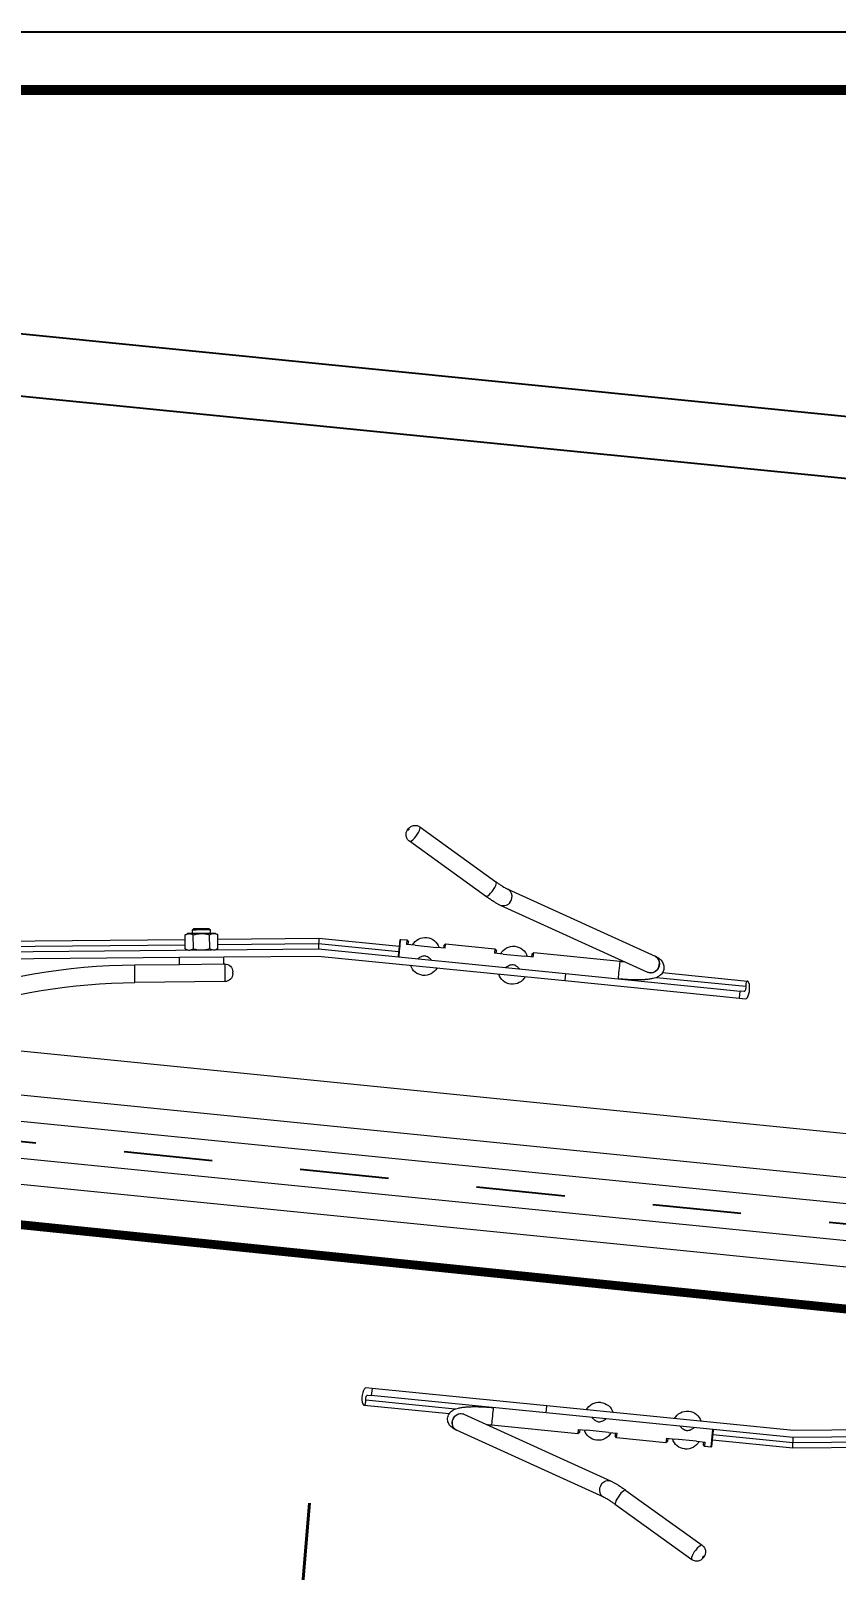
# Model space of a CAD drawing. Header units: millimetres. Extents: x -37020 to 35906, y -101 to 52234.
# Drawn here: x -40.204 to -39.295, y 323.719 to 325.458 of the extents above; entities that cross this region are included whole.
import ezdxf

# ---------------------------------------------------------------- set-up
doc = ezdxf.new("R2010")
doc.units = ezdxf.units.MM
doc.header["$PDMODE"] = 35
doc.header["$PDSIZE"] = 1
for name, pattern in [('CENTROX2', [101.6, 63.5, -12.7, 12.7, -12.7]), ('DASHED2', [0.375, 0.25, -0.125]), ('TRAZO_Y_PUNTO2', [12.7, 6.35, -3.175, 0, -3.175])]:
    doc.linetypes.add(name, pattern=pattern)
for name, color, linetype in [('Catenaria', 2, 'Continuous'), ('Eje unifilar', 4, 'CENTROX2'), ('M0_EQUIPOS', 2, 'Continuous'), ('ME-RIELES', 240, 'TRAZO_Y_PUNTO2'), ('R10', 240, 'Continuous'), ('R11', 240, 'Continuous'), ('unifilar VIAS Ppales', 5, 'DASHED2')]:
    doc.layers.add(name, color=color, linetype=linetype)
doc.styles.add('Romans', font='romans.shx', dxfattribs={"width": 0.8})
doc.styles.add('Romans PF', font='romans.shx', dxfattribs={"width": 0.8})
doc.styles.get("Standard").update_dxf_attribs({"font": 'arial.ttf'})
doc.dimstyles.get("Standard").update_dxf_attribs({"dimtxt": 0.18, "dimasz": 0.18, "dimexe": 0.18, "dimexo": 0.0625, "dimgap": 0.09, "dimtad": 0, "dimtih": 1, "dimtoh": 1, "dimdec": 4, "dimzin": 0, "dimdsep": 46, "dimtxsty": 'Standard', "dimcen": 0.09, "dimadec": 0, "dimazin": 0, "dimtfac": 1, "dimtdec": 4, "dimtofl": 0, "dimtmove": 0, "dimatfit": 3, "dimfxl": 1, "dimtolj": 1, "dimtzin": 0, "dimarcsym": 0})

# ---------------------------------------------------------------- blocks, each defined once
blk = doc.blocks.new('enlace tol')
at = {"layer": 'Eje unifilar'}
blk.add_line((-7125.4, -43306.6, -11480), (6097.6, -44628.9, -11480), dxfattribs=at)
blk = doc.blocks.new('A$C3C3C2E3F')
at = {"layer": 'M0_EQUIPOS', "color": 1, "linetype": 'Continuous', "lineweight": 15}
for p, q in [((-68.95, -994.08), (-123.95, -1497.18)), ((-10.45, -999.3), (-10.45, -2289.3)), ((10.55, -2289.3), (10.55, -999.3)), ((50.05, -2028.71), (50.05, -1151.08)), ((25.05, -1170.38), (25.05, -2065.86)), ((-24.95, -2118.22), (-24.95, -1222.73)), ((-49.95, -1259.88), (-49.95, -2137.52)), ((-123.75, -1440.12), (-129.95, -1496.85)), ((-120.77, -1440.45), (-126.95, -1497.02)), ((-114.16, -1444.45), (-119.95, -1497.4)), ((-129.95, -1496.85), (-129.95, -1542.4)), ((-126.95, -1497.02), (-126.95, -1542.4)), ((-123.95, -1497.18), (-123.95, -1637.4)), ((-119.95, -1497.4), (-119.95, -1637.4)), ((-198.26, -1547.25), (-171.64, -1593.18)), ((-162.99, -1588.16), (-189.6, -1542.23)), ((-133.95, -1542.9), (-133.95, -1546.4)), ((-123.95, -1542.9), (-133.95, -1542.9)), ((-133.95, -1546.4), (-132.95, -1547.4)), ((-133.95, -1546.4), (-131.45, -1546.4)), ((-133.45, -1542.4), (-124.52, -1542.4)), ((-131.45, -1547.4), (-132.95, -1547.4)), ((-131.45, -1551.27), (-131.45, -1546.4)), ((-124.52, -1542.4), (-124.45, -1542.4)), ((-131.45, -1551.27), (-131.45, -1563.52)), ((120.05, -1552.01), (120.05, -1548.59)), ((120.05, -1651.2), (120.05, -1552.01)), ((120.05, -1552.01), (124.05, -1552.01)), ((124.05, -1549.78), (124.05, -1552.01)), ((124.05, -1651.2), (124.05, -1552.01)), ((127.05, -1599.81), (127.05, -1549.19)), ((130.05, -1596.78), (130.05, -1548.59)), ((-136.45, -1557.32), (-136.45, -1557.48)), ((-131.45, -1568.4), (-131.45, -1563.52)), ((-114.95, -1557.48), (-114.95, -1557.32)), ((-132.95, -1567.4), (-133.95, -1568.4)), ((-133.95, -1568.4), (-133.95, -1596.4)), ((-131.45, -1568.4), (-133.95, -1568.4)), ((-132.95, -1567.4), (-131.45, -1567.4)), ((-129.27, -1683.6), (-158.64, -1597.04)), ((-133.95, -1596.4), (-132.95, -1597.4)), ((-133.95, -1596.4), (-131.45, -1596.4)), ((-131.45, -1597.4), (-132.95, -1597.4)), ((-131.45, -1601.27), (-131.45, -1596.4)), ((-168.11, -1600.25), (-138.74, -1686.81)), ((-136.45, -1607.32), (-136.45, -1607.48)), ((-131.45, -1601.27), (-131.45, -1613.52)), ((-114.95, -1607.48), (-114.95, -1607.32)), ((129.37, -1605), (158.74, -1691.56)), ((168.21, -1688.35), (138.84, -1601.79)), ((-132.95, -1617.4), (-133.95, -1618.4)), ((-132.95, -1617.4), (-131.45, -1617.4)), ((-131.45, -1618.4), (-131.45, -1613.52)), ((-133.95, -1618.4), (-133.95, -1667.4)), ((-131.45, -1618.4), (-133.95, -1618.4)), ((134.05, -1670.2), (134.05, -1621.2)), ((-123.95, -1637.4), (-123.95, -1736.58)), ((-123.95, -1637.4), (-119.95, -1637.4)), ((-119.95, -1637.4), (-119.95, -1736.58)), ((124.05, -1651.2), (120.05, -1651.2)), ((120.05, -1791.2), (120.05, -1651.2)), ((124.05, -1791.42), (124.05, -1651.2)), ((131.55, -1670.2), (134.05, -1670.2)), ((131.55, -1670.2), (131.55, -1675.07)), ((133.05, -1671.2), (131.55, -1671.2)), ((131.55, -1687.32), (131.55, -1675.07)), ((133.05, -1671.2), (134.05, -1670.2)), ((115.05, -1681.12), (115.05, -1681.28)), ((136.55, -1681.28), (136.55, -1681.12)), ((-129.95, -1691.82), (-129.95, -1740)), ((-126.95, -1688.79), (-126.95, -1739.41)), ((131.55, -1687.32), (131.55, -1692.2)), ((131.55, -1691.2), (133.05, -1691.2)), ((134.05, -1692.2), (131.55, -1692.2)), ((134.05, -1692.2), (133.05, -1691.2)), ((134.05, -1720.2), (134.05, -1692.2)), ((198.35, -1741.35), (171.74, -1695.42)), ((163.09, -1700.43), (189.7, -1746.36)), ((131.55, -1720.2), (134.05, -1720.2)), ((131.55, -1720.2), (131.55, -1725.07)), ((133.05, -1721.2), (131.55, -1721.2)), ((133.05, -1721.2), (134.05, -1720.2)), ((131.55, -1737.32), (131.55, -1725.07)), ((-119.95, -1736.58), (-123.95, -1736.58)), ((-123.95, -1738.82), (-123.95, -1736.58)), ((-119.95, -1736.58), (-119.95, -1740)), ((115.05, -1731.12), (115.05, -1731.28)), ((131.55, -1737.32), (131.55, -1742.2)), ((136.55, -1731.28), (136.55, -1731.12)), ((124.62, -1746.2), (124.55, -1746.2)), ((133.55, -1746.2), (124.62, -1746.2)), ((127.05, -1791.58), (127.05, -1746.2)), ((130.05, -1791.74), (130.05, -1746.2)), ((131.55, -1741.2), (133.05, -1741.2)), ((134.05, -1742.2), (131.55, -1742.2)), ((134.05, -1742.2), (133.05, -1741.2)), ((134.05, -1745.7), (134.05, -1742.2)), ((114.26, -1844.15), (120.05, -1791.2)), ((69.05, -2294.52), (124.05, -1791.42)), ((120.86, -1848.15), (127.05, -1791.58)), ((123.84, -1848.47), (130.05, -1791.74)), ((100.4, -1842.13), (94.88, -1892.57)), ((110.28, -1843.71), (110.34, -1843.21)), ((107.57, -1868.56), (110.28, -1843.71)), ((110.28, -1843.71), (114.26, -1844.15)), ((111.54, -1869), (114.26, -1844.15)), ((118.59, -1847.9), (117.75, -1849.05)), ((118.59, -1847.9), (126.42, -1848.76)), ((126.99, -1850.06), (126.42, -1848.76)), ((118.09, -1852.49), (125.91, -1853.35)), ((128.85, -1853.29), (126.66, -1853.05)), ((129.3, -1853.84), (128.85, -1853.29)), ((75.12, -2202.18), (111.54, -1869)), ((81.72, -2206.18), (118.86, -1866.51)), ((84.7, -2206.51), (121.84, -1866.84)), ((104.82, -1893.66), (107.57, -1868.56)), ((107.57, -1868.56), (111.54, -1869)), ((116.01, -1864.96), (116.58, -1866.27)), ((116.58, -1866.27), (124.41, -1867.12)), ((117.09, -1861.67), (124.91, -1862.53)), ((124.41, -1867.12), (125.25, -1865.97)), ((125.58, -1862.99), (127.77, -1863.23)), ((127.77, -1863.23), (128.32, -1862.78))]:
    blk.add_line(p, q, dxfattribs=at)
at = {"layer": 'M0_EQUIPOS', "color": 1, "linetype": 'Continuous', "lineweight": 15, "flags": 128}
for points in [[(-129.95, -1496.85), (-129.92, -1496.86), (-129.81, -1496.86), (-129.64, -1496.87), (-129.4, -1496.88), (-129.11, -1496.9), (-128.78, -1496.92), (-128.42, -1496.94), (-128.05, -1496.96), (-127.67, -1496.98), (-127.3, -1497), (-126.95, -1497.02)], [(-126.95, -1497.02), (-126.61, -1497.04), (-126.24, -1497.06), (-125.86, -1497.08), (-125.48, -1497.1), (-125.12, -1497.12), (-124.79, -1497.13), (-124.51, -1497.15), (-124.27, -1497.16), (-124.1, -1497.17), (-123.99, -1497.18), (-123.95, -1497.18)], [(-192.63, -1545.66), (-193.8, -1546.34), (-194.99, -1546.9), (-196.1, -1547.31), (-197.05, -1547.52), (-197.77, -1547.53), (-198.2, -1547.33), (-198.26, -1547.25)], [(-195.96, -1541.11), (-195.81, -1541), (-195.7, -1540.89), (-195.65, -1540.81), (-195.67, -1540.75), (-195.75, -1540.74), (-195.88, -1540.77), (-196.05, -1540.83), (-196.22, -1540.93), (-196.37, -1541.03), (-196.48, -1541.14), (-196.53, -1541.23), (-196.51, -1541.28), (-196.43, -1541.3), (-196.29, -1541.27), (-196.13, -1541.2), (-195.96, -1541.11)], [(-189.6, -1542.23), (-189.56, -1542.33), (-189.61, -1542.81), (-189.98, -1543.43), (-190.64, -1544.15), (-191.54, -1544.91), (-192.63, -1545.66)], [(120.05, -1548.59), (120.25, -1548.11), (120.84, -1547.67), (121.77, -1547.3), (122.97, -1547.04), (124.34, -1546.9), (125.76, -1546.9), (127.12, -1547.04), (128.32, -1547.3), (129.25, -1547.67), (129.84, -1548.11), (130.05, -1548.59)], [(127.05, -1549.19), (126.56, -1549.12), (126.05, -1549.09), (125.53, -1549.12), (125.05, -1549.19), (124.63, -1549.29), (124.32, -1549.44), (124.12, -1549.6), (124.05, -1549.78)], [(130.05, -1548.59), (129.98, -1548.77), (129.78, -1548.93), (129.46, -1549.08), (129.05, -1549.19), (128.56, -1549.25), (128.05, -1549.28), (127.53, -1549.25), (127.05, -1549.19)], [(-162.99, -1588.16), (-162.95, -1588.26), (-163, -1588.74), (-163.37, -1589.36), (-164.03, -1590.07), (-164.93, -1590.84), (-166.01, -1591.59)], [(-166.01, -1591.59), (-167.19, -1592.27), (-168.38, -1592.83), (-169.49, -1593.23), (-170.44, -1593.45), (-171.15, -1593.45), (-171.59, -1593.25), (-171.64, -1593.18)], [(138.84, -1601.79), (138.78, -1601.62), (138.17, -1600.59), (137.27, -1599.76), (136.12, -1599.2), (134.83, -1598.95), (133.49, -1599.04), (132.19, -1599.44), (131.03, -1600.14), (130.1, -1601.08), (129.47, -1602.19), (129.18, -1603.39)], [(131.48, -1599.82), (132.71, -1599.24), (134.04, -1598.96), (135.38, -1599.02), (136.62, -1599.39), (137.67, -1600.07), (138.46, -1600.99), (138.84, -1601.79)], [(-160.76, -1602.22), (-161.99, -1602.8), (-163.32, -1603.07), (-164.65, -1603.02), (-165.89, -1602.64), (-166.95, -1601.97), (-167.74, -1601.05), (-168.11, -1600.26)], [(129.18, -1603.39), (129.25, -1604.6), (129.37, -1605)], [(124.05, -1621.2), (124.12, -1621.2), (124.54, -1621.2), (125.29, -1621.2), (126.32, -1621.2), (127.55, -1621.2), (128.9, -1621.2), (130.25, -1621.2), (131.51, -1621.2), (132.6, -1621.2), (133.42, -1621.2), (133.91, -1621.2), (134.05, -1621.2)], [(-123.95, -1667.4), (-124.03, -1667.4), (-124.45, -1667.4), (-125.2, -1667.4), (-126.23, -1667.4), (-127.46, -1667.4), (-128.8, -1667.4), (-130.15, -1667.4), (-131.42, -1667.4), (-132.5, -1667.4), (-133.32, -1667.4), (-133.81, -1667.4), (-133.95, -1667.4)], [(-138.74, -1686.81), (-138.68, -1686.98), (-138.08, -1688.01), (-137.17, -1688.84), (-136.03, -1689.4), (-134.74, -1689.64), (-133.39, -1689.56), (-132.09, -1689.15), (-130.94, -1688.46), (-130.01, -1687.52), (-129.37, -1686.4), (-129.08, -1685.2)], [(-131.39, -1688.78), (-132.62, -1689.36), (-133.95, -1689.63), (-135.28, -1689.58), (-136.52, -1689.2), (-137.58, -1688.53), (-138.37, -1687.61), (-138.74, -1686.81)], [(-129.08, -1685.2), (-129.16, -1684), (-129.27, -1683.59)], [(160.86, -1686.38), (162.08, -1685.8), (163.41, -1685.52), (164.75, -1685.58), (165.99, -1685.96), (167.04, -1686.63), (167.83, -1687.55), (168.2, -1688.33)], [(166.11, -1697.01), (167.29, -1696.33), (168.47, -1695.77), (169.58, -1695.36), (170.53, -1695.15), (171.25, -1695.14), (171.68, -1695.34), (171.74, -1695.42)], [(163.09, -1700.43), (163.05, -1700.34), (163.09, -1699.86), (163.46, -1699.24), (164.12, -1698.52), (165.03, -1697.76), (166.11, -1697.01)], [(-126.95, -1739.41), (-126.47, -1739.48), (-125.95, -1739.5), (-125.44, -1739.48), (-124.95, -1739.41), (-124.54, -1739.3), (-124.22, -1739.16), (-124.02, -1739), (-123.95, -1738.82)], [(-129.95, -1740), (-129.88, -1739.83), (-129.68, -1739.66), (-129.37, -1739.52), (-128.95, -1739.41), (-128.47, -1739.34), (-127.95, -1739.32), (-127.43, -1739.34), (-126.95, -1739.41)], [(-119.95, -1740), (-120.16, -1740.49), (-120.75, -1740.93), (-121.68, -1741.3), (-122.88, -1741.56), (-124.24, -1741.7), (-125.66, -1741.7), (-127.03, -1741.56), (-128.23, -1741.3), (-129.16, -1740.93), (-129.75, -1740.49), (-129.95, -1740)], [(124.05, -1745.7), (124.12, -1745.7), (124.54, -1745.7), (125.29, -1745.7), (126.32, -1745.7), (127.55, -1745.7), (128.9, -1745.7), (130.25, -1745.7), (131.51, -1745.7), (132.6, -1745.7), (133.42, -1745.7), (133.91, -1745.7), (134.05, -1745.7)], [(189.7, -1746.36), (189.66, -1746.27), (189.71, -1745.79), (190.07, -1745.17), (190.73, -1744.45), (191.64, -1743.69), (192.72, -1742.94)], [(192.72, -1742.94), (193.9, -1742.26), (195.09, -1741.69), (196.2, -1741.29), (197.15, -1741.08), (197.86, -1741.07), (198.29, -1741.27), (198.35, -1741.35)], [(196.05, -1747.49), (195.9, -1747.6), (195.79, -1747.7), (195.75, -1747.79), (195.76, -1747.85), (195.85, -1747.86), (195.98, -1747.83), (196.14, -1747.77), (196.31, -1747.67), (196.46, -1747.56), (196.57, -1747.46), (196.62, -1747.37), (196.6, -1747.31), (196.52, -1747.3), (196.39, -1747.33), (196.22, -1747.39), (196.05, -1747.49)], [(127.05, -1791.58), (126.7, -1791.56), (126.33, -1791.54), (125.95, -1791.52), (125.58, -1791.5), (125.22, -1791.48), (124.89, -1791.46), (124.6, -1791.45), (124.36, -1791.43), (124.19, -1791.42), (124.08, -1791.42), (124.05, -1791.42)], [(130.05, -1791.74), (130.02, -1791.74), (129.93, -1791.74), (129.78, -1791.73), (129.58, -1791.72), (129.33, -1791.7), (129.05, -1791.69), (128.73, -1791.67), (128.39, -1791.65), (128.05, -1791.63), (127.7, -1791.62), (127.36, -1791.6), (127.05, -1791.58)], [(110.34, -1843.21), (110.29, -1843.21), (109.93, -1843.17), (109.22, -1843.09), (108.23, -1842.98), (107.03, -1842.85), (105.71, -1842.71), (104.36, -1842.56), (103.08, -1842.42), (101.97, -1842.3), (101.12, -1842.21), (100.58, -1842.15), (100.4, -1842.13)], [(105.36, -1838.14), (105.4, -1838.15), (105.5, -1838.16), (105.67, -1838.18), (105.86, -1838.2), (106.05, -1838.22), (106.21, -1838.24), (106.31, -1838.25), (106.35, -1838.25), (106.35, -1838.25)], [(126.87, -1851.13), (126.81, -1851.71), (126.74, -1852.39), (126.65, -1853.18), (126.56, -1854.04), (126.45, -1854.97), (126.35, -1855.96), (126.23, -1856.98), (126.12, -1858.02)], [(126.99, -1850.06), (126.98, -1850.13), (126.96, -1850.33), (126.93, -1850.67), (126.87, -1851.13)], [(126.12, -1858.02), (126.01, -1859.05), (125.9, -1860.07), (125.79, -1861.06), (125.69, -1861.99), (125.59, -1862.86), (125.51, -1863.64), (125.43, -1864.33), (125.37, -1864.9)], [(127.77, -1863.23), (127.77, -1863.18), (127.81, -1862.81), (127.89, -1862.11), (128, -1861.12), (128.13, -1859.92), (128.27, -1858.59), (128.42, -1857.24), (128.56, -1855.97), (128.68, -1854.86), (128.77, -1854.01), (128.83, -1853.47), (128.85, -1853.29)], [(129.3, -1853.84), (129.28, -1854.02), (129.22, -1854.55), (129.13, -1855.38), (129.01, -1856.45), (128.88, -1857.67), (128.74, -1858.95), (128.6, -1860.17), (128.49, -1861.24), (128.39, -1862.07), (128.34, -1862.6), (128.32, -1862.78)], [(125.37, -1864.9), (125.32, -1865.36), (125.28, -1865.7), (125.26, -1865.9), (125.25, -1865.97)], [(94.88, -1892.57), (95.07, -1892.59), (95.6, -1892.65), (96.46, -1892.75), (97.56, -1892.87), (98.84, -1893.01), (100.19, -1893.15), (101.52, -1893.3), (102.72, -1893.43), (103.71, -1893.54), (104.41, -1893.62), (104.78, -1893.66), (104.82, -1893.66)]]:
    blk.add_lwpolyline(points, dxfattribs=at)
at = {"layer": 'M0_EQUIPOS', "color": 1, "linetype": 'Continuous', "lineweight": 15}
for centre, radius, start, end in [((-133.45, -1542.9), 0.5, 90, 180), ((-124.45, -1542.9), 0.5, 360, 90), ((-128.45, -1557.32), 8, 112.02093, 180), ((-122.95, -1557.32), 8, 360, 67.97906), ((-128.45, -1557.48), 8, 180, 247.97906), ((-122.95, -1557.48), 8, 292.02093, 360), ((-163, -1598.28), 4.53, 299.63344, 15.932), ((-128.45, -1607.32), 8, 112.02093, 180), ((-122.95, -1607.32), 8, 360, 67.97906), ((133.72, -1603.76), 4.53, 119.62191, 195.91804), ((-128.45, -1607.48), 8, 180, 247.97906), ((-122.95, -1607.48), 8, 292.02093, 360), ((123.05, -1681.12), 8, 112.02093, 180), ((128.55, -1681.12), 8, 360, 67.97906), ((-133.63, -1684.84), 4.53, 299.64609, 15.89382), ((123.05, -1681.28), 8, 180, 247.97906), ((128.55, -1681.28), 8, 292.02093, 360), ((163.09, -1690.32), 4.53, 119.62775, 195.91958), ((123.05, -1731.12), 8, 112.02093, 180), ((128.55, -1731.12), 8, 360, 67.97906), ((123.05, -1731.28), 8, 180, 247.97906), ((128.55, -1731.28), 8, 292.02093, 360), ((124.55, -1745.7), 0.5, 180, 270), ((133.55, -1745.7), 0.5, 270, 360), ((104.87, -1842.62), 4.5, 83.76107, 173.76107), ((105.86, -1842.72), 4.5, 353.76107, 83.76107), ((-248.08, -1855.08), 345, 318.55842, 353.76107), ((-248.08, -1855.08), 355, 316.76201, 353.76107)]:
    blk.add_arc(centre, radius, start, end, dxfattribs=at)
for points, knots in [([(-189.64, -1542.26), (-189.77, -1542.02), (-190.09, -1541.47), (-190.83, -1540.82), (-191.71, -1540.31), (-192.6, -1540.03), (-193.46, -1539.94), (-194.29, -1539.99), (-195.11, -1540.18), (-195.99, -1540.54), (-196.87, -1541.08), (-197.66, -1541.8), (-198.27, -1542.63), (-198.69, -1543.58), (-198.9, -1544.61), (-198.85, -1545.68), (-198.63, -1546.6), (-198.33, -1547.07), (-198.23, -1547.23)], [0, 0, 0, 0, 0.052491, 0.125187, 0.190832, 0.251276, 0.307529, 0.361005, 0.414365, 0.473906, 0.549357, 0.615297, 0.684804, 0.751801, 0.818134, 0.889546, 0.963351, 1, 1, 1, 1]), ([(-123.98, -1561.36), (-123.98, -1561.36), (-123.98, -1561.37), (-124.23, -1561.05), (-124.69, -1560.44), (-125.28, -1559.57), (-125.78, -1558.57), (-125.99, -1557.58), (-125.9, -1556.61), (-125.46, -1555.52), (-124.77, -1554.45), (-124.2, -1553.71), (-123.95, -1553.39), (-123.98, -1553.43), (-123.98, -1553.44)], [0, 0, 0, 0, 0.052835, 0.132491, 0.219908, 0.325401, 0.420665, 0.486914, 0.553481, 0.637219, 0.759547, 0.883301, 0.967085, 1, 1, 1, 1]), ([(-158.64, -1597.04), (-158.73, -1596.8), (-158.98, -1596.09), (-159.49, -1594.86), (-160.25, -1593.24), (-161.13, -1591.51), (-162.06, -1589.79), (-162.71, -1588.65), (-162.99, -1588.16)], [0, 0, 0, 0, 0.09988, 0.294423, 0.477702, 0.670153, 0.856983, 1, 1, 1, 1]), ([(-171.64, -1593.18), (-171.47, -1593.47), (-170.98, -1594.33), (-170.23, -1595.69), (-169.47, -1597.17), (-168.84, -1598.46), (-168.41, -1599.45), (-168.2, -1600), (-168.13, -1600.21), (-168.11, -1600.25)], [0, 0, 0, 0, 0.098192, 0.28368, 0.467421, 0.647808, 0.822672, 0.966453, 1, 1, 1, 1]), ([(138.84, -1601.79), (138.74, -1601.51), (138.48, -1600.77), (138, -1599.76), (137.34, -1598.72), (136.59, -1597.85), (135.67, -1597.11), (134.58, -1596.54), (133.32, -1596.2), (131.99, -1596.17), (130.71, -1596.45), (129.61, -1596.96), (128.7, -1597.63), (127.95, -1598.41), (127.32, -1599.29), (126.75, -1600.35), (126.18, -1601.75), (125.69, -1603.46), (125.25, -1605.48), (124.9, -1607.59), (124.61, -1609.89), (124.38, -1612.29), (124.21, -1614.79), (124.1, -1617.37), (124.05, -1619.52), (124.05, -1620.8), (124.05, -1621.2)], [0, 0, 0, 0, 0.029982, 0.080202, 0.117352, 0.150836, 0.182253, 0.212802, 0.243057, 0.276394, 0.307493, 0.33709, 0.366436, 0.396831, 0.430163, 0.469505, 0.5203, 0.5875, 0.643429, 0.702128, 0.758414, 0.813422, 0.867721, 0.92161, 0.975269, 1, 1, 1, 1]), ([(-123.98, -1611.36), (-123.98, -1611.36), (-123.98, -1611.37), (-124.23, -1611.05), (-124.69, -1610.44), (-125.28, -1609.57), (-125.78, -1608.57), (-125.99, -1607.58), (-125.9, -1606.61), (-125.46, -1605.52), (-124.77, -1604.45), (-124.2, -1603.71), (-123.95, -1603.39), (-123.98, -1603.43), (-123.98, -1603.44)], [0, 0, 0, 0, 0.0528352, 0.1324908, 0.2199078, 0.3254008, 0.4206648, 0.4869141, 0.5534804, 0.6372187, 0.7595469, 0.8833011, 0.9670847, 1, 1, 1, 1]), ([(129.19, -1604.55), (129.2, -1604.56), (129.21, -1604.58), (129.31, -1604.84), (129.37, -1605)], [0, 0, 0, 0, 0.394589, 1, 1, 1, 1]), ([(134.05, -1621.2), (134.05, -1620.78), (134.05, -1620), (134.07, -1619.23), (134.08, -1618.88)], [0, 0, 0, 0, 0.543083, 1, 1, 1, 1]), ([(-138.74, -1686.81), (-138.64, -1687.09), (-138.38, -1687.83), (-137.91, -1688.84), (-137.25, -1689.88), (-136.5, -1690.75), (-135.58, -1691.49), (-134.49, -1692.06), (-133.23, -1692.39), (-131.89, -1692.43), (-130.61, -1692.15), (-129.51, -1691.63), (-128.6, -1690.97), (-127.85, -1690.19), (-127.22, -1689.31), (-126.65, -1688.24), (-126.09, -1686.84), (-125.6, -1685.14), (-125.16, -1683.12), (-124.81, -1681.01), (-124.52, -1678.71), (-124.29, -1676.3), (-124.12, -1673.8), (-124.01, -1671.23), (-123.96, -1669.08), (-123.95, -1667.8), (-123.95, -1667.4)], [0, 0, 0, 0, 0.029982, 0.080202, 0.1173531, 0.1508281, 0.1822568, 0.2128061, 0.2430448, 0.2763987, 0.3074817, 0.3370933, 0.3664275, 0.3968328, 0.4301569, 0.4695054, 0.5202961, 0.5874967, 0.6434284, 0.7021251, 0.7584138, 0.8134221, 0.8677201, 0.9216091, 0.9752688, 1, 1, 1, 1]), ([(-133.95, -1667.4), (-133.95, -1667.82), (-133.95, -1668.6), (-133.97, -1669.36), (-133.98, -1669.71)], [0, 0, 0, 0, 0.543078, 1, 1, 1, 1]), ([(124.08, -1677.24), (124.07, -1677.23), (124.07, -1677.23), (124.33, -1677.55), (124.78, -1678.16), (125.38, -1679.03), (125.87, -1680.03), (126.09, -1681.02), (125.99, -1681.99), (125.55, -1683.08), (124.86, -1684.15), (124.3, -1684.89), (124.04, -1685.2), (124.07, -1685.17), (124.08, -1685.16)], [0, 0, 0, 0, 0.0528352, 0.1324907, 0.2198809, 0.3254053, 0.4206413, 0.4869042, 0.5534706, 0.6372326, 0.7595605, 0.8832877, 0.9670848, 1, 1, 1, 1]), ([(-129.1, -1684.05), (-129.1, -1684.04), (-129.12, -1684.02), (-129.21, -1683.75), (-129.27, -1683.6)], [0, 0, 0, 0, 0.394605, 1, 1, 1, 1]), ([(158.74, -1691.56), (158.82, -1691.8), (159.07, -1692.51), (159.59, -1693.74), (160.34, -1695.36), (161.23, -1697.09), (162.15, -1698.81), (162.8, -1699.94), (163.09, -1700.43)], [0, 0, 0, 0, 0.09988, 0.294423, 0.477702, 0.670152, 0.856983, 1, 1, 1, 1]), ([(171.74, -1695.42), (171.57, -1695.12), (171.07, -1694.26), (170.33, -1692.9), (169.56, -1691.43), (168.94, -1690.14), (168.5, -1689.15), (168.29, -1688.6), (168.22, -1688.39), (168.21, -1688.35)], [0, 0, 0, 0, 0.098155, 0.283684, 0.46743, 0.647795, 0.822663, 0.966461, 1, 1, 1, 1]), ([(124.08, -1727.24), (124.07, -1727.23), (124.07, -1727.23), (124.33, -1727.55), (124.78, -1728.16), (125.38, -1729.03), (125.87, -1730.03), (126.09, -1731.02), (125.99, -1731.99), (125.55, -1733.08), (124.86, -1734.15), (124.3, -1734.89), (124.04, -1735.2), (124.07, -1735.17), (124.08, -1735.16)], [0, 0, 0, 0, 0.052835, 0.132491, 0.219881, 0.325405, 0.420641, 0.486904, 0.55347, 0.637232, 0.75956, 0.883288, 0.967085, 1, 1, 1, 1]), ([(189.73, -1746.34), (189.87, -1746.58), (190.18, -1747.13), (190.93, -1747.78), (191.8, -1748.28), (192.69, -1748.56), (193.56, -1748.66), (194.38, -1748.61), (195.2, -1748.41), (196.09, -1748.05), (196.96, -1747.51), (197.76, -1746.8), (198.37, -1745.97), (198.79, -1745.02), (198.99, -1743.99), (198.95, -1742.91), (198.72, -1742), (198.42, -1741.52), (198.32, -1741.37)], [0, 0, 0, 0, 0.05249, 0.125185, 0.190829, 0.251272, 0.307587, 0.361062, 0.41442, 0.473903, 0.549352, 0.615292, 0.684797, 0.751819, 0.818139, 0.889547, 0.963352, 1, 1, 1, 1]), ([(118.09, -1852.49), (117.93, -1852.1), (117.61, -1851.3), (117.62, -1850.52), (117.63, -1850.12)], [0, 0, 0, 0, 0.495466, 1, 1, 1, 1]), ([(117.63, -1850.12), (117.64, -1850.06), (117.69, -1849.65), (117.93, -1848.89), (118.37, -1848.23), (118.59, -1847.9)], [0, 0, 0, 0, 0.070091, 0.530785, 1, 1, 1, 1]), ([(125.91, -1853.35), (126.15, -1853), (126.64, -1852.29), (126.79, -1851.52), (126.87, -1851.13)], [0, 0, 0, 0, 0.495443, 1, 1, 1, 1]), ([(126.87, -1851.13), (126.88, -1851.07), (126.92, -1850.66), (126.85, -1849.87), (126.56, -1849.13), (126.42, -1848.76)], [0, 0, 0, 0, 0.070087, 0.530759, 1, 1, 1, 1]), ([(117.09, -1861.67), (116.97, -1860.91), (116.73, -1859.36), (116.83, -1857.79), (116.88, -1857.01)], [0, 0, 0, 0, 0.495462, 1, 1, 1, 1]), ([(116.88, -1857.01), (116.89, -1856.9), (116.99, -1856.07), (117.31, -1854.54), (117.83, -1853.18), (118.09, -1852.49)], [0, 0, 0, 0, 0.070073, 0.53075, 1, 1, 1, 1]), ([(124.91, -1862.53), (125.19, -1861.81), (125.76, -1860.35), (126, -1858.8), (126.12, -1858.02)], [0, 0, 0, 0, 0.49548, 1, 1, 1, 1]), ([(126.12, -1858.02), (126.13, -1857.91), (126.22, -1857.08), (126.23, -1855.51), (126.02, -1854.07), (125.91, -1853.35)], [0, 0, 0, 0, 0.070078, 0.530782, 1, 1, 1, 1]), ([(116.12, -1863.89), (116.16, -1863.69), (116.28, -1862.91), (116.75, -1862.2), (117.09, -1861.67)], [0, 0, 0, 0, 0.268643, 1, 1, 1, 1]), ([(116.58, -1866.27), (116.5, -1866.06), (116.16, -1865.27), (116.14, -1864.48), (116.12, -1863.89)], [0, 0, 0, 0, 0.257595, 1, 1, 1, 1]), ([(124.41, -1867.12), (124.54, -1866.94), (125.03, -1866.24), (125.23, -1865.47), (125.37, -1864.9)], [0, 0, 0, 0, 0.257556, 1, 1, 1, 1]), ([(125.37, -1864.9), (125.38, -1864.69), (125.43, -1863.91), (125.13, -1863.11), (124.91, -1862.53)], [0, 0, 0, 0, 0.26863, 1, 1, 1, 1])]:
    blk.add_open_spline(points, degree=3, knots=knots, dxfattribs=at)
blk = doc.blocks.new('*D248')
at = {"layer": 'Defpoints', "color": 0, "transparency": 16777216}
for p in [(-63.5531, 326.5044), (-17.5612, 322.408), (-17.6234, 321.8002)]:
    blk.add_point(p, dxfattribs=at)
at = {"layer": 'Catenaria', "color": 3, "linetype": 'Continuous', "transparency": 16777216, "insert": (-37.6719, 324.8447), "char_height": 0.5, "attachment_point": 5, "rotation": 354.1521, "style": 'Romans'}
blk.add_mtext('\\A1;46.17', dxfattribs=at)

msp = doc.modelspace()

# ---------------------------------------------------------------- linework, layer by layer
at = {"layer": 'Catenaria', "linetype": 'Continuous', "const_width": 0.01, "elevation": -11.48}
msp.add_lwpolyline([(-83.1449, 328.4957), (-17.6234, 321.8002), (3.6992, 319.6213)], dxfattribs=at)
at = {"layer": 'ME-RIELES', "color": 8, "ltscale": 0.1, "const_width": 0.01, "elevation": 0.2291}
msp.add_lwpolyline([(-342.3687, 325.4056), (58.431, 325.3871)], dxfattribs=at)
at = {"layer": 'unifilar VIAS Ppales', "color": 251, "linetype": 'Continuous', "ltscale": 10}
for p, q in [((-5.7271, 325.4496, -11.48), (-45.3398, 325.4572, -11.48)), ((-5.7271, 325.3798, -11.48), (-45.3398, 325.3873, -11.48))]:
    msp.add_line(p, q, dxfattribs=at)
at = {"layer": 'unifilar VIAS Ppales', "color": 251, "linetype": 'Continuous', "ltscale": 10, "elevation": -11.48}
for points in [[(-3.1824, 322.9035, -0.024862), (-32.944, 324.3879), (-46.167, 325.7102, 0.024923), (-76.1091, 327.2037)], [(-3.1825, 322.8337, -0.024862), (-32.951, 324.3184), (-46.174, 325.6407, 0.024923), (-76.1091, 327.1338)]]:
    msp.add_lwpolyline(points, format="xyb", dxfattribs=at)
at = {"layer": 'unifilar VIAS Ppales', "ltscale": 10, "elevation": -11.48}
msp.add_lwpolyline([(-3.1826, 321.9956, -0.024862), (-33.0343, 323.4845), (-46.2573, 324.8069, 0.024923), (-76.1091, 326.2958)], format="xyb", dxfattribs=at)

# ---------------------------------------------------------------- block references
at = {"layer": 'Catenaria', "color": 1, "ltscale": 4, "xscale": -0.001999999999955285, "yscale": 0.001999999999955285, "zscale": 0.001999999999955285, "rotation": 264.2892873491125}
msp.add_blockref('A$C3C3C2E3F', (-36.3393, 323.8171, -22.96), dxfattribs=at)
at = {"layer": 'R10', "linetype": 'Continuous', "xscale": 0.001, "yscale": 0.001, "zscale": 0.001, "rotation": 180}
msp.add_blockref('enlace tol', (-40.1597, 280.178), dxfattribs=at)

# ---------------------------------------------------------------- texts
at = {"layer": 'R11', "insert": (-42.9612, 324.0501), "char_height": 0.7875, "width": 47.250002, "attachment_point": 1, "rotation": 355.2364, "style": 'Romans PF'}
msp.add_mtext('{\\H0.625x;\\T0.75;Vano para artur F.}', dxfattribs=at)

# ---------------------------------------------------------------- dimensions: what is measured, and where the dimension line sits
at = {"layer": 'Catenaria', "linetype": 'Continuous'}
dim = msp.add_linear_dim(base=(-17.5612, 322.408), p1=(-63.5531, 326.5044, -11.48), p2=(-17.6234, 321.8002), angle=354.1521, dimstyle='Standard', override={"dimscale": 0.1, "dimtxt": 5, "dimasz": 2.5, "dimexe": 1, "dimexo": 1, "dimgap": 1.25, "dimtad": 1, "dimtih": 0, "dimtoh": 0, "dimdec": 2, "dimzin": 1, "dimtxsty": 'Romans', "dimcen": 1, "dimse1": 1, "dimse2": 1, "dimsd1": 1, "dimsd2": 1, "dimclrd": 2, "dimclre": 1, "dimclrt": 3, "dimaunit": 1, "dimadec": 3, "dimtdec": 2, "dimtix": 1, "dimtofl": 1, "dimatfit": 0, "dimtzin": 8}, dxfattribs=at)
dim.commit()
dim.dimension.update_dxf_attribs({"geometry": '*D248', "text_midpoint": (-37.7101, 324.4716), "dimtype": 161})

doc.saveas('drawing.dxf')
